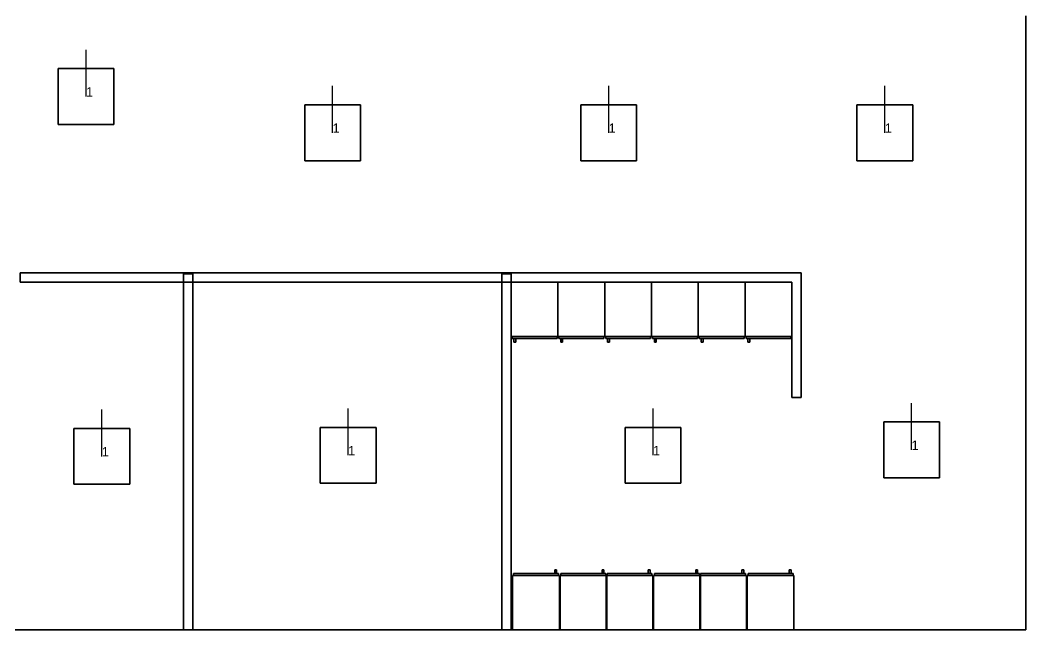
# Model space of a CAD drawing. Extents: x 0 to 48.3, y 0 to 23.7.
# Drawn here: x 24.05 to 34.8, y 0 to 6.51 of the extents above; entities that cross this region are included whole.
import ezdxf

# ---------------------------------------------------------------- set-up
doc = ezdxf.new("R2010")
doc.units = 0
doc.header["$MEASUREMENT"] = 0
for name, color, linetype in [('DLXFURN', 5, 'Continuous'), ('DLXLUM', 7, 'Continuous'), ('DLXLUMEX', 7, 'Continuous'), ('DLXSCENE', 7, 'Continuous')]:
    doc.layers.add(name, color=color, linetype=linetype)

# ---------------------------------------------------------------- blocks, each defined once
blk = doc.blocks.new('*U212')
at = {"color": 1}
blk.add_line((0, 0), (0, 0.5), dxfattribs=at)
for p, q in [((0.298, 0.298), (-0.298, 0.298)), ((-0.298, 0.298), (-0.298, -0.298)), ((-0.298, 0.298), (-0.298, -0.298)), ((-0.298, -0.298), (-0.298, 0.298)), ((-0.298, 0.298), (-0.298, 0.298)), ((0.298, 0.298), (-0.298, 0.298)), ((-0.298, 0.298), (-0.298, 0.298)), ((-0.298, 0.298), (0.298, 0.298)), ((-0.298, -0.298), (-0.298, 0.298)), ((-0.298, 0.298), (0.298, 0.298)), ((0.298, -0.298), (0.298, 0.298)), ((0.298, 0.298), (0.298, 0.298)), ((0.298, -0.298), (0.298, 0.298)), ((0.298, 0.298), (0.298, 0.298)), ((0.298, 0.298), (0.298, -0.298)), ((0.298, 0.298), (0.298, -0.298)), ((-0.298, -0.298), (0.298, -0.298)), ((-0.298, -0.298), (0.298, -0.298)), ((0.298, -0.298), (-0.298, -0.298)), ((-0.298, -0.298), (-0.298, -0.298)), ((-0.298, -0.298), (-0.298, -0.298)), ((0.298, -0.298), (-0.298, -0.298)), ((0.298, -0.298), (0.298, -0.298)), ((0.298, -0.298), (0.298, -0.298))]:
    blk.add_line(p, q)
at = {"layer": 'DLXLUMEX', "color": 7}
blk.add_text('1', height=0.1, dxfattribs=at).set_placement((0, 0))
blk = doc.blocks.new('*U213')
at = {"color": 1}
blk.add_line((0, 0), (0, 0.5), dxfattribs=at)
for p, q in [((0.298, 0.298), (-0.298, 0.298)), ((-0.298, 0.298), (-0.298, -0.298)), ((-0.298, 0.298), (-0.298, -0.298)), ((-0.298, -0.298), (-0.298, 0.298)), ((-0.298, 0.298), (-0.298, 0.298)), ((0.298, 0.298), (-0.298, 0.298)), ((-0.298, 0.298), (-0.298, 0.298)), ((-0.298, 0.298), (0.298, 0.298)), ((-0.298, -0.298), (-0.298, 0.298)), ((-0.298, 0.298), (0.298, 0.298)), ((0.298, -0.298), (0.298, 0.298)), ((0.298, 0.298), (0.298, 0.298)), ((0.298, -0.298), (0.298, 0.298)), ((0.298, 0.298), (0.298, 0.298)), ((0.298, 0.298), (0.298, -0.298)), ((0.298, 0.298), (0.298, -0.298)), ((-0.298, -0.298), (0.298, -0.298)), ((-0.298, -0.298), (0.298, -0.298)), ((0.298, -0.298), (-0.298, -0.298)), ((-0.298, -0.298), (-0.298, -0.298)), ((-0.298, -0.298), (-0.298, -0.298)), ((0.298, -0.298), (-0.298, -0.298)), ((0.298, -0.298), (0.298, -0.298)), ((0.298, -0.298), (0.298, -0.298))]:
    blk.add_line(p, q)
at = {"layer": 'DLXLUMEX', "color": 7}
blk.add_text('1', height=0.1, dxfattribs=at).set_placement((0, 0))
blk = doc.blocks.new('*U214')
at = {"color": 1}
blk.add_line((0, 0), (0, 0.5), dxfattribs=at)
for p, q in [((0.298, 0.298), (-0.298, 0.298)), ((-0.298, 0.298), (-0.298, -0.298)), ((-0.298, -0.298), (-0.298, 0.298)), ((-0.298, 0.298), (-0.298, 0.298)), ((-0.298, 0.298), (-0.298, -0.298)), ((0.298, 0.298), (-0.298, 0.298)), ((-0.298, 0.298), (-0.298, 0.298)), ((-0.298, 0.298), (0.298, 0.298)), ((-0.298, -0.298), (-0.298, 0.298)), ((-0.298, 0.298), (0.298, 0.298)), ((0.298, -0.298), (0.298, 0.298)), ((0.298, 0.298), (0.298, 0.298)), ((0.298, -0.298), (0.298, 0.298)), ((0.298, 0.298), (0.298, 0.298)), ((0.298, 0.298), (0.298, -0.298)), ((0.298, 0.298), (0.298, -0.298)), ((-0.298, -0.298), (0.298, -0.298)), ((-0.298, -0.298), (0.298, -0.298)), ((0.298, -0.298), (-0.298, -0.298)), ((-0.298, -0.298), (-0.298, -0.298)), ((-0.298, -0.298), (-0.298, -0.298)), ((0.298, -0.298), (-0.298, -0.298)), ((0.298, -0.298), (0.298, -0.298)), ((0.298, -0.298), (0.298, -0.298))]:
    blk.add_line(p, q)
at = {"layer": 'DLXLUMEX', "color": 7}
blk.add_text('1', height=0.1, dxfattribs=at).set_placement((0, 0))
blk = doc.blocks.new('*U57')
at = {"color": 1}
blk.add_line((0, 0), (0, 0.5), dxfattribs=at)
for p, q in [((0.298, 0.298), (-0.298, 0.298)), ((-0.298, 0.298), (-0.298, -0.298)), ((-0.298, 0.298), (-0.298, -0.298)), ((-0.298, -0.298), (-0.298, 0.298)), ((-0.298, 0.298), (-0.298, 0.298)), ((0.298, 0.298), (-0.298, 0.298)), ((-0.298, 0.298), (-0.298, 0.298)), ((-0.298, 0.298), (0.298, 0.298)), ((-0.298, -0.298), (-0.298, 0.298)), ((-0.298, 0.298), (0.298, 0.298)), ((0.298, -0.298), (0.298, 0.298)), ((0.298, 0.298), (0.298, 0.298)), ((0.298, -0.298), (0.298, 0.298)), ((0.298, 0.298), (0.298, 0.298)), ((0.298, 0.298), (0.298, -0.298)), ((0.298, 0.298), (0.298, -0.298)), ((-0.298, -0.298), (0.298, -0.298)), ((-0.298, -0.298), (0.298, -0.298)), ((0.298, -0.298), (-0.298, -0.298)), ((-0.298, -0.298), (-0.298, -0.298)), ((-0.298, -0.298), (-0.298, -0.298)), ((0.298, -0.298), (-0.298, -0.298)), ((0.298, -0.298), (0.298, -0.298)), ((0.298, -0.298), (0.298, -0.298))]:
    blk.add_line(p, q)
at = {"layer": 'DLXLUMEX', "color": 7}
blk.add_text('1', height=0.1, dxfattribs=at).set_placement((0, 0))
blk = doc.blocks.new('*U65')
at = {"color": 1}
blk.add_line((0, 0), (0, 0.5), dxfattribs=at)
for p, q in [((0.298, 0.298), (-0.298, 0.298)), ((-0.298, 0.298), (-0.298, -0.298)), ((-0.298, 0.298), (-0.298, -0.298)), ((-0.298, -0.298), (-0.298, 0.298)), ((-0.298, 0.298), (-0.298, 0.298)), ((0.298, 0.298), (-0.298, 0.298)), ((-0.298, 0.298), (-0.298, 0.298)), ((-0.298, 0.298), (0.298, 0.298)), ((-0.298, -0.298), (-0.298, 0.298)), ((-0.298, 0.298), (0.298, 0.298)), ((0.298, -0.298), (0.298, 0.298)), ((0.298, 0.298), (0.298, 0.298)), ((0.298, -0.298), (0.298, 0.298)), ((0.298, 0.298), (0.298, 0.298)), ((0.298, 0.298), (0.298, -0.298)), ((0.298, 0.298), (0.298, -0.298)), ((-0.298, -0.298), (0.298, -0.298)), ((-0.298, -0.298), (0.298, -0.298)), ((0.298, -0.298), (-0.298, -0.298)), ((-0.298, -0.298), (-0.298, -0.298)), ((-0.298, -0.298), (-0.298, -0.298)), ((0.298, -0.298), (-0.298, -0.298)), ((0.298, -0.298), (0.298, -0.298)), ((0.298, -0.298), (0.298, -0.298))]:
    blk.add_line(p, q)
at = {"layer": 'DLXLUMEX', "color": 7}
blk.add_text('1', height=0.1, dxfattribs=at).set_placement((0, 0))
blk = doc.blocks.new('*U66')
at = {"color": 1}
blk.add_line((0, 0), (0, 0.5), dxfattribs=at)
for p, q in [((0.298, 0.298), (-0.298, 0.298)), ((-0.298, 0.298), (-0.298, -0.298)), ((-0.298, 0.298), (-0.298, -0.298)), ((-0.298, -0.298), (-0.298, 0.298)), ((-0.298, 0.298), (-0.298, 0.298)), ((0.298, 0.298), (-0.298, 0.298)), ((-0.298, 0.298), (-0.298, 0.298)), ((-0.298, 0.298), (0.298, 0.298)), ((-0.298, -0.298), (-0.298, 0.298)), ((-0.298, 0.298), (0.298, 0.298)), ((0.298, -0.298), (0.298, 0.298)), ((0.298, 0.298), (0.298, 0.298)), ((0.298, -0.298), (0.298, 0.298)), ((0.298, 0.298), (0.298, 0.298)), ((0.298, 0.298), (0.298, -0.298)), ((0.298, 0.298), (0.298, -0.298)), ((-0.298, -0.298), (0.298, -0.298)), ((-0.298, -0.298), (0.298, -0.298)), ((0.298, -0.298), (-0.298, -0.298)), ((-0.298, -0.298), (-0.298, -0.298)), ((-0.298, -0.298), (-0.298, -0.298)), ((0.298, -0.298), (-0.298, -0.298)), ((0.298, -0.298), (0.298, -0.298)), ((0.298, -0.298), (0.298, -0.298))]:
    blk.add_line(p, q)
at = {"layer": 'DLXLUMEX', "color": 7}
blk.add_text('1', height=0.1, dxfattribs=at).set_placement((0, 0))
blk = doc.blocks.new('*U68')
at = {"color": 1}
blk.add_line((0, 0), (0, 0.5), dxfattribs=at)
for p, q in [((0.298, 0.298), (-0.298, 0.298)), ((-0.298, 0.298), (-0.298, -0.298)), ((-0.298, 0.298), (-0.298, -0.298)), ((-0.298, -0.298), (-0.298, 0.298)), ((-0.298, 0.298), (-0.298, 0.298)), ((0.298, 0.298), (-0.298, 0.298)), ((-0.298, 0.298), (-0.298, 0.298)), ((-0.298, 0.298), (0.298, 0.298)), ((-0.298, -0.298), (-0.298, 0.298)), ((-0.298, 0.298), (0.298, 0.298)), ((0.298, -0.298), (0.298, 0.298)), ((0.298, 0.298), (0.298, 0.298)), ((0.298, -0.298), (0.298, 0.298)), ((0.298, 0.298), (0.298, 0.298)), ((0.298, 0.298), (0.298, -0.298)), ((0.298, 0.298), (0.298, -0.298)), ((-0.298, -0.298), (0.298, -0.298)), ((-0.298, -0.298), (0.298, -0.298)), ((0.298, -0.298), (-0.298, -0.298)), ((-0.298, -0.298), (-0.298, -0.298)), ((-0.298, -0.298), (-0.298, -0.298)), ((0.298, -0.298), (-0.298, -0.298)), ((0.298, -0.298), (0.298, -0.298)), ((0.298, -0.298), (0.298, -0.298))]:
    blk.add_line(p, q)
at = {"layer": 'DLXLUMEX', "color": 7}
blk.add_text('1', height=0.1, dxfattribs=at).set_placement((0, 0))
blk = doc.blocks.new('*U69')
at = {"color": 1}
blk.add_line((0, 0), (0, 0.5), dxfattribs=at)
for p, q in [((0.298, 0.298), (-0.298, 0.298)), ((-0.298, 0.298), (-0.298, -0.298)), ((-0.298, 0.298), (-0.298, -0.298)), ((-0.298, -0.298), (-0.298, 0.298)), ((-0.298, 0.298), (-0.298, 0.298)), ((0.298, 0.298), (-0.298, 0.298)), ((-0.298, 0.298), (-0.298, 0.298)), ((-0.298, 0.298), (0.298, 0.298)), ((-0.298, -0.298), (-0.298, 0.298)), ((-0.298, 0.298), (0.298, 0.298)), ((0.298, -0.298), (0.298, 0.298)), ((0.298, 0.298), (0.298, 0.298)), ((0.298, -0.298), (0.298, 0.298)), ((0.298, 0.298), (0.298, 0.298)), ((0.298, 0.298), (0.298, -0.298)), ((0.298, 0.298), (0.298, -0.298)), ((-0.298, -0.298), (0.298, -0.298)), ((-0.298, -0.298), (0.298, -0.298)), ((0.298, -0.298), (-0.298, -0.298)), ((-0.298, -0.298), (-0.298, -0.298)), ((-0.298, -0.298), (-0.298, -0.298)), ((0.298, -0.298), (-0.298, -0.298)), ((0.298, -0.298), (0.298, -0.298)), ((0.298, -0.298), (0.298, -0.298))]:
    blk.add_line(p, q)
at = {"layer": 'DLXLUMEX', "color": 7}
blk.add_text('1', height=0.1, dxfattribs=at).set_placement((0, 0))
blk = doc.blocks.new('*U110')
for p, q in [((-6.208, -0.1), (-6.208, -0.2)), ((-6.208, -0.2), (-6.208, -0.1)), ((-6.208, -0.1), (-6.208, -0.1)), ((2.139, -0.1), (-6.208, -0.1)), ((-6.208, -0.1), (-6.208, -0.1)), ((-6.208, -0.1), (2.139, -0.1)), ((2.139, -1.428), (2.139, -0.1)), ((2.139, -0.1), (2.139, -0.1)), ((2.139, -0.1), (2.139, -1.428)), ((2.139, -0.1), (2.139, -0.1)), ((-6.208, -0.2), (-6.208, -0.2)), ((-6.208, -0.2), (2.039, -0.2)), ((2.039, -0.2), (-6.208, -0.2)), ((-6.208, -0.2), (-6.208, -0.2)), ((2.039, -0.2), (2.039, -0.2)), ((2.039, -1.428), (2.039, -0.2)), ((2.039, -0.2), (2.039, -0.2)), ((2.039, -0.2), (2.039, -1.428)), ((2.039, -1.428), (2.039, -1.428)), ((2.039, -1.428), (2.139, -1.428)), ((2.139, -1.428), (2.039, -1.428)), ((2.039, -1.428), (2.039, -1.428)), ((2.139, -1.428), (2.139, -1.428)), ((2.139, -1.428), (2.139, -1.428))]:
    blk.add_line(p, q)
blk = doc.blocks.new('*U119')
for p, q in [((-0.1, -1.6), (-0.2, -1.6)), ((-0.2, -1.6), (-0.2, -1.6)), ((-0.2, -1.6), (-0.1, -1.6)), ((-0.2, -1.6), (-0.2, -5.4)), ((-0.2, -5.4), (-0.2, -1.6)), ((-0.2, -1.6), (-0.2, -1.6)), ((-0.1, -1.6), (-0.1, -1.6)), ((-0.1, -5.4), (-0.1, -1.6)), ((-0.1, -1.6), (-0.1, -1.6)), ((-0.1, -1.6), (-0.1, -5.4)), ((-0.2, -5.4), (-0.2, -5.4)), ((-0.1, -5.4), (-0.1, -5.4))]:
    blk.add_line(p, q)
blk = doc.blocks.new('*U120')
for p, q in [((-0.1, -1.6), (-0.2, -1.6)), ((-0.2, -1.6), (-0.2, -1.6)), ((-0.2, -1.6), (-0.1, -1.6)), ((-0.2, -1.6), (-0.2, -5.4)), ((-0.2, -5.4), (-0.2, -1.6)), ((-0.2, -1.6), (-0.2, -1.6)), ((-0.1, -1.6), (-0.1, -1.6)), ((-0.1, -5.4), (-0.1, -1.6)), ((-0.1, -1.6), (-0.1, -1.6)), ((-0.1, -1.6), (-0.1, -5.4)), ((-0.2, -5.4), (-0.2, -5.4)), ((-0.1, -5.4), (-0.1, -5.4))]:
    blk.add_line(p, q)
blk = doc.blocks.new('*U121')
for p, q in [((0, -0.58), (0, 0)), ((0, 0), (0, 0)), ((0, 0), (0, -0.58)), ((0, 0), (0.5, 0)), ((0.5, 0), (0, 0)), ((0, 0), (0, 0)), ((0, 0), (0, -0.58)), ((0.5, 0), (0, 0)), ((0.5, 0), (0.5, -0.58)), ((0.5, -0.58), (0.5, 0)), ((0.5, 0), (0.5, 0)), ((0.5, 0), (0.5, 0)), ((0.5, -0.58), (0.5, 0)), ((0, -0.58), (0.5, -0.58)), ((0.5, -0.58), (0, -0.58)), ((0, -0.58), (0, -0.58)), ((0, -0.58), (0, -0.58)), ((0, -0.58), (0.5, -0.58)), ((0.49, -0.58), (0.01, -0.58)), ((0.01, -0.58), (0.01, -0.58)), ((0.01, -0.58), (0.49, -0.58)), ((0.49, -0.58), (0.01, -0.58)), ((0.01, -0.58), (0.01, -0.6)), ((0.01, -0.6), (0.01, -0.58)), ((0.01, -0.58), (0.49, -0.58)), ((0.01, -0.6), (0.01, -0.58)), ((0.01, -0.58), (0.01, -0.58)), ((0.01, -0.58), (0.01, -0.6)), ((0.49, -0.6), (0.01, -0.6)), ((0.01, -0.6), (0.01, -0.6)), ((0.01, -0.6), (0.49, -0.6)), ((0.01, -0.6), (0.49, -0.6)), ((0.49, -0.6), (0.01, -0.6)), ((0.01, -0.6), (0.01, -0.6)), ((0.03, -0.6), (0.05, -0.6)), ((0.05, -0.6), (0.03, -0.6)), ((0.03, -0.6), (0.03, -0.6)), ((0.05, -0.6), (0.03, -0.6)), ((0.03, -0.6), (0.03, -0.64)), ((0.03, -0.64), (0.03, -0.6)), ((0.03, -0.6), (0.05, -0.6)), ((0.03, -0.64), (0.03, -0.6)), ((0.03, -0.6), (0.03, -0.6)), ((0.03, -0.6), (0.03, -0.64)), ((0.03, -0.64), (0.05, -0.64)), ((0.05, -0.64), (0.03, -0.64)), ((0.05, -0.64), (0.03, -0.64)), ((0.03, -0.64), (0.03, -0.64)), ((0.03, -0.64), (0.05, -0.64)), ((0.03, -0.64), (0.03, -0.64)), ((0.05, -0.6), (0.05, -0.6)), ((0.05, -0.64), (0.05, -0.6)), ((0.05, -0.6), (0.05, -0.64)), ((0.05, -0.64), (0.05, -0.6)), ((0.05, -0.6), (0.05, -0.6)), ((0.05, -0.6), (0.05, -0.64)), ((0.05, -0.64), (0.05, -0.64)), ((0.05, -0.64), (0.05, -0.64)), ((0.49, -0.58), (0.49, -0.58)), ((0.49, -0.6), (0.49, -0.58)), ((0.49, -0.58), (0.49, -0.6)), ((0.49, -0.6), (0.49, -0.58)), ((0.49, -0.58), (0.49, -0.58)), ((0.49, -0.58), (0.49, -0.6)), ((0.49, -0.6), (0.49, -0.6)), ((0.49, -0.6), (0.49, -0.6)), ((0.5, -0.58), (0.5, -0.58)), ((0.5, -0.58), (0.5, -0.58))]:
    blk.add_line(p, q)
blk = doc.blocks.new('*U122')
for p, q in [((0, -0.58), (0, 0)), ((0, 0), (0, 0)), ((0, 0), (0, -0.58)), ((0, 0), (0.5, 0)), ((0.5, 0), (0, 0)), ((0, 0), (0, 0)), ((0, 0), (0, -0.58)), ((0.5, 0), (0, 0)), ((0.5, 0), (0.5, -0.58)), ((0.5, -0.58), (0.5, 0)), ((0.5, 0), (0.5, 0)), ((0.5, 0), (0.5, 0)), ((0.5, -0.58), (0.5, 0)), ((0, -0.58), (0.5, -0.58)), ((0.5, -0.58), (0, -0.58)), ((0, -0.58), (0, -0.58)), ((0, -0.58), (0, -0.58)), ((0, -0.58), (0.5, -0.58)), ((0.49, -0.58), (0.01, -0.58)), ((0.01, -0.58), (0.01, -0.58)), ((0.01, -0.58), (0.49, -0.58)), ((0.49, -0.58), (0.01, -0.58)), ((0.01, -0.58), (0.01, -0.6)), ((0.01, -0.6), (0.01, -0.58)), ((0.01, -0.58), (0.49, -0.58)), ((0.01, -0.6), (0.01, -0.58)), ((0.01, -0.58), (0.01, -0.58)), ((0.01, -0.58), (0.01, -0.6)), ((0.49, -0.6), (0.01, -0.6)), ((0.01, -0.6), (0.01, -0.6)), ((0.01, -0.6), (0.49, -0.6)), ((0.01, -0.6), (0.49, -0.6)), ((0.49, -0.6), (0.01, -0.6)), ((0.01, -0.6), (0.01, -0.6)), ((0.03, -0.6), (0.05, -0.6)), ((0.05, -0.6), (0.03, -0.6)), ((0.03, -0.6), (0.03, -0.6)), ((0.05, -0.6), (0.03, -0.6)), ((0.03, -0.6), (0.03, -0.64)), ((0.03, -0.64), (0.03, -0.6)), ((0.03, -0.6), (0.05, -0.6)), ((0.03, -0.64), (0.03, -0.6)), ((0.03, -0.6), (0.03, -0.6)), ((0.03, -0.6), (0.03, -0.64)), ((0.03, -0.64), (0.05, -0.64)), ((0.05, -0.64), (0.03, -0.64)), ((0.05, -0.64), (0.03, -0.64)), ((0.03, -0.64), (0.03, -0.64)), ((0.03, -0.64), (0.05, -0.64)), ((0.03, -0.64), (0.03, -0.64)), ((0.05, -0.6), (0.05, -0.6)), ((0.05, -0.64), (0.05, -0.6)), ((0.05, -0.6), (0.05, -0.64)), ((0.05, -0.64), (0.05, -0.6)), ((0.05, -0.6), (0.05, -0.6)), ((0.05, -0.6), (0.05, -0.64)), ((0.05, -0.64), (0.05, -0.64)), ((0.05, -0.64), (0.05, -0.64)), ((0.49, -0.58), (0.49, -0.58)), ((0.49, -0.6), (0.49, -0.58)), ((0.49, -0.58), (0.49, -0.6)), ((0.49, -0.6), (0.49, -0.58)), ((0.49, -0.58), (0.49, -0.58)), ((0.49, -0.58), (0.49, -0.6)), ((0.49, -0.6), (0.49, -0.6)), ((0.49, -0.6), (0.49, -0.6)), ((0.5, -0.58), (0.5, -0.58)), ((0.5, -0.58), (0.5, -0.58))]:
    blk.add_line(p, q)
blk = doc.blocks.new('*U124')
for p, q in [((0, -0.58), (0, 0)), ((0, 0), (0, 0)), ((0, 0), (0, -0.58)), ((0, 0), (0.5, 0)), ((0.5, 0), (0, 0)), ((0, 0), (0, 0)), ((0, 0), (0, -0.58)), ((0.5, 0), (0, 0)), ((0.5, 0), (0.5, -0.58)), ((0.5, -0.58), (0.5, 0)), ((0.5, 0), (0.5, 0)), ((0.5, 0), (0.5, 0)), ((0.5, -0.58), (0.5, 0)), ((0, -0.58), (0.5, -0.58)), ((0.5, -0.58), (0, -0.58)), ((0, -0.58), (0, -0.58)), ((0, -0.58), (0, -0.58)), ((0, -0.58), (0.5, -0.58)), ((0.49, -0.58), (0.01, -0.58)), ((0.01, -0.58), (0.01, -0.58)), ((0.01, -0.58), (0.49, -0.58)), ((0.49, -0.58), (0.01, -0.58)), ((0.01, -0.58), (0.01, -0.6)), ((0.01, -0.6), (0.01, -0.58)), ((0.01, -0.58), (0.49, -0.58)), ((0.01, -0.6), (0.01, -0.58)), ((0.01, -0.58), (0.01, -0.58)), ((0.01, -0.58), (0.01, -0.6)), ((0.49, -0.6), (0.01, -0.6)), ((0.01, -0.6), (0.01, -0.6)), ((0.01, -0.6), (0.49, -0.6)), ((0.01, -0.6), (0.49, -0.6)), ((0.49, -0.6), (0.01, -0.6)), ((0.01, -0.6), (0.01, -0.6)), ((0.03, -0.6), (0.05, -0.6)), ((0.05, -0.6), (0.03, -0.6)), ((0.03, -0.6), (0.03, -0.6)), ((0.05, -0.6), (0.03, -0.6)), ((0.03, -0.6), (0.03, -0.64)), ((0.03, -0.64), (0.03, -0.6)), ((0.03, -0.6), (0.05, -0.6)), ((0.03, -0.64), (0.03, -0.6)), ((0.03, -0.6), (0.03, -0.6)), ((0.03, -0.6), (0.03, -0.64)), ((0.03, -0.64), (0.05, -0.64)), ((0.05, -0.64), (0.03, -0.64)), ((0.05, -0.64), (0.03, -0.64)), ((0.03, -0.64), (0.03, -0.64)), ((0.03, -0.64), (0.05, -0.64)), ((0.03, -0.64), (0.03, -0.64)), ((0.05, -0.6), (0.05, -0.6)), ((0.05, -0.64), (0.05, -0.6)), ((0.05, -0.6), (0.05, -0.64)), ((0.05, -0.64), (0.05, -0.6)), ((0.05, -0.6), (0.05, -0.6)), ((0.05, -0.6), (0.05, -0.64)), ((0.05, -0.64), (0.05, -0.64)), ((0.05, -0.64), (0.05, -0.64)), ((0.49, -0.58), (0.49, -0.58)), ((0.49, -0.6), (0.49, -0.58)), ((0.49, -0.58), (0.49, -0.6)), ((0.49, -0.6), (0.49, -0.58)), ((0.49, -0.58), (0.49, -0.58)), ((0.49, -0.58), (0.49, -0.6)), ((0.49, -0.6), (0.49, -0.6)), ((0.49, -0.6), (0.49, -0.6)), ((0.5, -0.58), (0.5, -0.58)), ((0.5, -0.58), (0.5, -0.58))]:
    blk.add_line(p, q)
blk = doc.blocks.new('*U125')
for p, q in [((0, -0.58), (0, 0)), ((0, 0), (0, 0)), ((0, 0), (0, -0.58)), ((0, 0), (0.5, 0)), ((0.5, 0), (0, 0)), ((0, 0), (0, 0)), ((0, 0), (0, -0.58)), ((0.5, 0), (0, 0)), ((0.5, 0), (0.5, -0.58)), ((0.5, -0.58), (0.5, 0)), ((0.5, 0), (0.5, 0)), ((0.5, 0), (0.5, 0)), ((0.5, -0.58), (0.5, 0)), ((0, -0.58), (0.5, -0.58)), ((0.5, -0.58), (0, -0.58)), ((0, -0.58), (0, -0.58)), ((0, -0.58), (0, -0.58)), ((0, -0.58), (0.5, -0.58)), ((0.49, -0.58), (0.01, -0.58)), ((0.01, -0.58), (0.01, -0.58)), ((0.01, -0.58), (0.49, -0.58)), ((0.49, -0.58), (0.01, -0.58)), ((0.01, -0.58), (0.01, -0.6)), ((0.01, -0.6), (0.01, -0.58)), ((0.01, -0.58), (0.49, -0.58)), ((0.01, -0.6), (0.01, -0.58)), ((0.01, -0.58), (0.01, -0.58)), ((0.01, -0.58), (0.01, -0.6)), ((0.49, -0.6), (0.01, -0.6)), ((0.01, -0.6), (0.01, -0.6)), ((0.01, -0.6), (0.49, -0.6)), ((0.01, -0.6), (0.49, -0.6)), ((0.49, -0.6), (0.01, -0.6)), ((0.01, -0.6), (0.01, -0.6)), ((0.03, -0.6), (0.05, -0.6)), ((0.05, -0.6), (0.03, -0.6)), ((0.03, -0.6), (0.03, -0.6)), ((0.05, -0.6), (0.03, -0.6)), ((0.03, -0.6), (0.03, -0.64)), ((0.03, -0.64), (0.03, -0.6)), ((0.03, -0.6), (0.05, -0.6)), ((0.03, -0.64), (0.03, -0.6)), ((0.03, -0.6), (0.03, -0.6)), ((0.03, -0.6), (0.03, -0.64)), ((0.03, -0.64), (0.05, -0.64)), ((0.05, -0.64), (0.03, -0.64)), ((0.05, -0.64), (0.03, -0.64)), ((0.03, -0.64), (0.03, -0.64)), ((0.03, -0.64), (0.05, -0.64)), ((0.03, -0.64), (0.03, -0.64)), ((0.05, -0.6), (0.05, -0.6)), ((0.05, -0.64), (0.05, -0.6)), ((0.05, -0.6), (0.05, -0.64)), ((0.05, -0.64), (0.05, -0.6)), ((0.05, -0.6), (0.05, -0.6)), ((0.05, -0.6), (0.05, -0.64)), ((0.05, -0.64), (0.05, -0.64)), ((0.05, -0.64), (0.05, -0.64)), ((0.49, -0.58), (0.49, -0.58)), ((0.49, -0.6), (0.49, -0.58)), ((0.49, -0.58), (0.49, -0.6)), ((0.49, -0.6), (0.49, -0.58)), ((0.49, -0.58), (0.49, -0.58)), ((0.49, -0.58), (0.49, -0.6)), ((0.49, -0.6), (0.49, -0.6)), ((0.49, -0.6), (0.49, -0.6)), ((0.5, -0.58), (0.5, -0.58)), ((0.5, -0.58), (0.5, -0.58))]:
    blk.add_line(p, q)
blk = doc.blocks.new('*U126')
for p, q in [((0, -0.58), (0, 0)), ((0, 0), (0, 0)), ((0, 0), (0, -0.58)), ((0, 0), (0.5, 0)), ((0.5, 0), (0, 0)), ((0, 0), (0, 0)), ((0, 0), (0, -0.58)), ((0.5, 0), (0, 0)), ((0.5, 0), (0.5, -0.58)), ((0.5, -0.58), (0.5, 0)), ((0.5, 0), (0.5, 0)), ((0.5, 0), (0.5, 0)), ((0.5, -0.58), (0.5, 0)), ((0, -0.58), (0.5, -0.58)), ((0.5, -0.58), (0, -0.58)), ((0, -0.58), (0, -0.58)), ((0, -0.58), (0, -0.58)), ((0, -0.58), (0.5, -0.58)), ((0.49, -0.58), (0.01, -0.58)), ((0.01, -0.58), (0.01, -0.58)), ((0.01, -0.58), (0.49, -0.58)), ((0.49, -0.58), (0.01, -0.58)), ((0.01, -0.58), (0.01, -0.6)), ((0.01, -0.6), (0.01, -0.58)), ((0.01, -0.58), (0.49, -0.58)), ((0.01, -0.6), (0.01, -0.58)), ((0.01, -0.58), (0.01, -0.58)), ((0.01, -0.58), (0.01, -0.6)), ((0.49, -0.6), (0.01, -0.6)), ((0.01, -0.6), (0.01, -0.6)), ((0.01, -0.6), (0.49, -0.6)), ((0.01, -0.6), (0.49, -0.6)), ((0.49, -0.6), (0.01, -0.6)), ((0.01, -0.6), (0.01, -0.6)), ((0.03, -0.6), (0.05, -0.6)), ((0.05, -0.6), (0.03, -0.6)), ((0.03, -0.6), (0.03, -0.6)), ((0.05, -0.6), (0.03, -0.6)), ((0.03, -0.6), (0.03, -0.64)), ((0.03, -0.64), (0.03, -0.6)), ((0.03, -0.6), (0.05, -0.6)), ((0.03, -0.64), (0.03, -0.6)), ((0.03, -0.6), (0.03, -0.6)), ((0.03, -0.6), (0.03, -0.64)), ((0.03, -0.64), (0.05, -0.64)), ((0.05, -0.64), (0.03, -0.64)), ((0.05, -0.64), (0.03, -0.64)), ((0.03, -0.64), (0.03, -0.64)), ((0.03, -0.64), (0.05, -0.64)), ((0.03, -0.64), (0.03, -0.64)), ((0.05, -0.6), (0.05, -0.6)), ((0.05, -0.64), (0.05, -0.6)), ((0.05, -0.6), (0.05, -0.64)), ((0.05, -0.64), (0.05, -0.6)), ((0.05, -0.6), (0.05, -0.6)), ((0.05, -0.6), (0.05, -0.64)), ((0.05, -0.64), (0.05, -0.64)), ((0.05, -0.64), (0.05, -0.64)), ((0.49, -0.58), (0.49, -0.58)), ((0.49, -0.6), (0.49, -0.58)), ((0.49, -0.58), (0.49, -0.6)), ((0.49, -0.6), (0.49, -0.58)), ((0.49, -0.58), (0.49, -0.58)), ((0.49, -0.58), (0.49, -0.6)), ((0.49, -0.6), (0.49, -0.6)), ((0.49, -0.6), (0.49, -0.6)), ((0.5, -0.58), (0.5, -0.58)), ((0.5, -0.58), (0.5, -0.58))]:
    blk.add_line(p, q)
blk = doc.blocks.new('*U127')
for p, q in [((0, -0.58), (0, 0)), ((0, 0), (0, 0)), ((0, 0), (0, -0.58)), ((0.5, 0), (0, 0)), ((0, 0), (0, 0)), ((0, 0), (0.5, 0)), ((0, 0), (0, -0.58)), ((0.5, 0), (0, 0)), ((0.5, 0), (0.5, -0.58)), ((0.5, -0.58), (0.5, 0)), ((0.5, 0), (0.5, 0)), ((0.5, 0), (0.5, 0)), ((0.5, -0.58), (0.5, 0)), ((0, -0.58), (0.5, -0.58)), ((0.5, -0.58), (0, -0.58)), ((0, -0.58), (0, -0.58)), ((0, -0.58), (0, -0.58)), ((0, -0.58), (0.5, -0.58)), ((0.49, -0.58), (0.01, -0.58)), ((0.01, -0.58), (0.01, -0.58)), ((0.01, -0.58), (0.49, -0.58)), ((0.49, -0.58), (0.01, -0.58)), ((0.01, -0.58), (0.01, -0.6)), ((0.01, -0.6), (0.01, -0.58)), ((0.01, -0.58), (0.49, -0.58)), ((0.01, -0.6), (0.01, -0.58)), ((0.01, -0.58), (0.01, -0.58)), ((0.01, -0.58), (0.01, -0.6)), ((0.49, -0.6), (0.01, -0.6)), ((0.01, -0.6), (0.01, -0.6)), ((0.01, -0.6), (0.49, -0.6)), ((0.01, -0.6), (0.49, -0.6)), ((0.49, -0.6), (0.01, -0.6)), ((0.01, -0.6), (0.01, -0.6)), ((0.03, -0.6), (0.05, -0.6)), ((0.05, -0.6), (0.03, -0.6)), ((0.03, -0.6), (0.03, -0.6)), ((0.05, -0.6), (0.03, -0.6)), ((0.03, -0.6), (0.03, -0.64)), ((0.03, -0.64), (0.03, -0.6)), ((0.03, -0.6), (0.05, -0.6)), ((0.03, -0.64), (0.03, -0.6)), ((0.03, -0.6), (0.03, -0.6)), ((0.03, -0.6), (0.03, -0.64)), ((0.03, -0.64), (0.05, -0.64)), ((0.05, -0.64), (0.03, -0.64)), ((0.05, -0.64), (0.03, -0.64)), ((0.03, -0.64), (0.03, -0.64)), ((0.03, -0.64), (0.05, -0.64)), ((0.03, -0.64), (0.03, -0.64)), ((0.05, -0.6), (0.05, -0.6)), ((0.05, -0.64), (0.05, -0.6)), ((0.05, -0.6), (0.05, -0.64)), ((0.05, -0.64), (0.05, -0.6)), ((0.05, -0.6), (0.05, -0.6)), ((0.05, -0.6), (0.05, -0.64)), ((0.05, -0.64), (0.05, -0.64)), ((0.05, -0.64), (0.05, -0.64)), ((0.49, -0.58), (0.49, -0.58)), ((0.49, -0.6), (0.49, -0.58)), ((0.49, -0.58), (0.49, -0.6)), ((0.49, -0.6), (0.49, -0.58)), ((0.49, -0.58), (0.49, -0.58)), ((0.49, -0.58), (0.49, -0.6)), ((0.49, -0.6), (0.49, -0.6)), ((0.49, -0.6), (0.49, -0.6)), ((0.5, -0.58), (0.5, -0.58)), ((0.5, -0.58), (0.5, -0.58))]:
    blk.add_line(p, q)
blk = doc.blocks.new('*U128')
for p, q in [((0, 0.58), (-0.5, 0.58)), ((-0.5, 0.58), (-0.5, 0.58)), ((-0.5, 0.58), (0, 0.58)), ((-0.5, 0), (-0.5, 0.58)), ((-0.5, 0.58), (-0.5, 0.58)), ((-0.5, 0.58), (-0.5, 0)), ((0, 0.58), (-0.5, 0.58)), ((-0.5, 0.58), (-0.5, 0)), ((-0.49, 0.6), (-0.49, 0.6)), ((-0.49, 0.6), (-0.01, 0.6)), ((-0.01, 0.6), (-0.49, 0.6)), ((-0.01, 0.6), (-0.49, 0.6)), ((-0.49, 0.6), (-0.49, 0.58)), ((-0.49, 0.58), (-0.49, 0.6)), ((-0.49, 0.6), (-0.01, 0.6)), ((-0.49, 0.6), (-0.49, 0.6)), ((-0.49, 0.6), (-0.49, 0.58)), ((-0.49, 0.58), (-0.49, 0.6)), ((-0.49, 0.58), (-0.01, 0.58)), ((-0.49, 0.58), (-0.49, 0.58)), ((-0.01, 0.58), (-0.49, 0.58)), ((-0.49, 0.58), (-0.01, 0.58)), ((-0.01, 0.58), (-0.49, 0.58)), ((-0.49, 0.58), (-0.49, 0.58)), ((-0.03, 0.64), (-0.05, 0.64)), ((-0.05, 0.64), (-0.05, 0.6)), ((-0.05, 0.6), (-0.05, 0.64)), ((-0.05, 0.64), (-0.03, 0.64)), ((-0.05, 0.64), (-0.05, 0.64)), ((-0.05, 0.64), (-0.05, 0.6)), ((-0.05, 0.6), (-0.05, 0.64)), ((-0.03, 0.64), (-0.05, 0.64)), ((-0.05, 0.64), (-0.05, 0.64)), ((-0.05, 0.64), (-0.03, 0.64)), ((-0.03, 0.6), (-0.05, 0.6)), ((-0.05, 0.6), (-0.03, 0.6)), ((-0.05, 0.6), (-0.05, 0.6)), ((-0.05, 0.6), (-0.03, 0.6)), ((-0.03, 0.6), (-0.05, 0.6)), ((-0.05, 0.6), (-0.05, 0.6)), ((-0.03, 0.6), (-0.03, 0.64)), ((-0.03, 0.64), (-0.03, 0.6)), ((-0.03, 0.64), (-0.03, 0.64)), ((-0.03, 0.64), (-0.03, 0.64)), ((-0.03, 0.64), (-0.03, 0.6)), ((-0.03, 0.6), (-0.03, 0.64)), ((-0.03, 0.6), (-0.03, 0.6)), ((-0.03, 0.6), (-0.03, 0.6)), ((-0.01, 0.6), (-0.01, 0.6)), ((-0.01, 0.58), (-0.01, 0.6)), ((-0.01, 0.6), (-0.01, 0.58)), ((-0.01, 0.6), (-0.01, 0.6)), ((-0.01, 0.6), (-0.01, 0.58)), ((-0.01, 0.58), (-0.01, 0.6)), ((-0.01, 0.58), (-0.01, 0.58)), ((-0.01, 0.58), (-0.01, 0.58)), ((0, 0.58), (0, 0.58)), ((0, 0.58), (0, 0)), ((0, 0), (0, 0.58)), ((0, 0.58), (0, 0.58)), ((0, 0), (0, 0.58)), ((-0.5, 0), (-0.5, 0)), ((-0.5, 0), (0, 0)), ((0, 0), (0, 0))]:
    blk.add_line(p, q)
blk = doc.blocks.new('*U129')
for p, q in [((0, 0.58), (-0.5, 0.58)), ((-0.5, 0.58), (-0.5, 0.58)), ((-0.5, 0.58), (0, 0.58)), ((-0.5, 0), (-0.5, 0.58)), ((-0.5, 0.58), (-0.5, 0.58)), ((-0.5, 0.58), (-0.5, 0)), ((0, 0.58), (-0.5, 0.58)), ((-0.5, 0.58), (-0.5, 0)), ((-0.49, 0.6), (-0.49, 0.6)), ((-0.49, 0.6), (-0.01, 0.6)), ((-0.01, 0.6), (-0.49, 0.6)), ((-0.01, 0.6), (-0.49, 0.6)), ((-0.49, 0.6), (-0.49, 0.58)), ((-0.49, 0.58), (-0.49, 0.6)), ((-0.49, 0.6), (-0.01, 0.6)), ((-0.49, 0.6), (-0.49, 0.6)), ((-0.49, 0.6), (-0.49, 0.58)), ((-0.49, 0.58), (-0.49, 0.6)), ((-0.49, 0.58), (-0.01, 0.58)), ((-0.49, 0.58), (-0.49, 0.58)), ((-0.01, 0.58), (-0.49, 0.58)), ((-0.49, 0.58), (-0.01, 0.58)), ((-0.01, 0.58), (-0.49, 0.58)), ((-0.49, 0.58), (-0.49, 0.58)), ((-0.03, 0.64), (-0.05, 0.64)), ((-0.05, 0.64), (-0.05, 0.6)), ((-0.05, 0.6), (-0.05, 0.64)), ((-0.05, 0.64), (-0.03, 0.64)), ((-0.05, 0.64), (-0.05, 0.64)), ((-0.05, 0.64), (-0.05, 0.6)), ((-0.05, 0.6), (-0.05, 0.64)), ((-0.03, 0.64), (-0.05, 0.64)), ((-0.05, 0.64), (-0.05, 0.64)), ((-0.05, 0.64), (-0.03, 0.64)), ((-0.03, 0.6), (-0.05, 0.6)), ((-0.05, 0.6), (-0.03, 0.6)), ((-0.05, 0.6), (-0.05, 0.6)), ((-0.05, 0.6), (-0.03, 0.6)), ((-0.03, 0.6), (-0.05, 0.6)), ((-0.05, 0.6), (-0.05, 0.6)), ((-0.03, 0.6), (-0.03, 0.64)), ((-0.03, 0.64), (-0.03, 0.6)), ((-0.03, 0.64), (-0.03, 0.64)), ((-0.03, 0.64), (-0.03, 0.64)), ((-0.03, 0.64), (-0.03, 0.6)), ((-0.03, 0.6), (-0.03, 0.64)), ((-0.03, 0.6), (-0.03, 0.6)), ((-0.03, 0.6), (-0.03, 0.6)), ((-0.01, 0.6), (-0.01, 0.6)), ((-0.01, 0.58), (-0.01, 0.6)), ((-0.01, 0.6), (-0.01, 0.58)), ((-0.01, 0.6), (-0.01, 0.6)), ((-0.01, 0.6), (-0.01, 0.58)), ((-0.01, 0.58), (-0.01, 0.6)), ((-0.01, 0.58), (-0.01, 0.58)), ((-0.01, 0.58), (-0.01, 0.58)), ((0, 0.58), (0, 0.58)), ((0, 0.58), (0, 0)), ((0, 0), (0, 0.58)), ((0, 0.58), (0, 0.58)), ((0, 0), (0, 0.58)), ((-0.5, 0), (-0.5, 0)), ((-0.5, 0), (0, 0)), ((0, 0), (0, 0))]:
    blk.add_line(p, q)
blk = doc.blocks.new('*U130')
for p, q in [((0, 0.58), (-0.5, 0.58)), ((-0.5, 0.58), (-0.5, 0.58)), ((-0.5, 0.58), (0, 0.58)), ((-0.5, 0), (-0.5, 0.58)), ((-0.5, 0.58), (-0.5, 0.58)), ((-0.5, 0.58), (-0.5, 0)), ((0, 0.58), (-0.5, 0.58)), ((-0.5, 0.58), (-0.5, 0)), ((-0.49, 0.6), (-0.49, 0.6)), ((-0.49, 0.6), (-0.01, 0.6)), ((-0.01, 0.6), (-0.49, 0.6)), ((-0.01, 0.6), (-0.49, 0.6)), ((-0.49, 0.6), (-0.49, 0.58)), ((-0.49, 0.58), (-0.49, 0.6)), ((-0.49, 0.6), (-0.01, 0.6)), ((-0.49, 0.6), (-0.49, 0.6)), ((-0.49, 0.6), (-0.49, 0.58)), ((-0.49, 0.58), (-0.49, 0.6)), ((-0.49, 0.58), (-0.01, 0.58)), ((-0.49, 0.58), (-0.49, 0.58)), ((-0.01, 0.58), (-0.49, 0.58)), ((-0.49, 0.58), (-0.01, 0.58)), ((-0.01, 0.58), (-0.49, 0.58)), ((-0.49, 0.58), (-0.49, 0.58)), ((-0.03, 0.64), (-0.05, 0.64)), ((-0.05, 0.64), (-0.05, 0.6)), ((-0.05, 0.6), (-0.05, 0.64)), ((-0.05, 0.64), (-0.03, 0.64)), ((-0.05, 0.64), (-0.05, 0.64)), ((-0.05, 0.64), (-0.05, 0.6)), ((-0.05, 0.6), (-0.05, 0.64)), ((-0.03, 0.64), (-0.05, 0.64)), ((-0.05, 0.64), (-0.05, 0.64)), ((-0.05, 0.64), (-0.03, 0.64)), ((-0.03, 0.6), (-0.05, 0.6)), ((-0.05, 0.6), (-0.03, 0.6)), ((-0.05, 0.6), (-0.05, 0.6)), ((-0.05, 0.6), (-0.03, 0.6)), ((-0.03, 0.6), (-0.05, 0.6)), ((-0.05, 0.6), (-0.05, 0.6)), ((-0.03, 0.6), (-0.03, 0.64)), ((-0.03, 0.64), (-0.03, 0.6)), ((-0.03, 0.64), (-0.03, 0.64)), ((-0.03, 0.64), (-0.03, 0.64)), ((-0.03, 0.64), (-0.03, 0.6)), ((-0.03, 0.6), (-0.03, 0.64)), ((-0.03, 0.6), (-0.03, 0.6)), ((-0.03, 0.6), (-0.03, 0.6)), ((-0.01, 0.6), (-0.01, 0.6)), ((-0.01, 0.58), (-0.01, 0.6)), ((-0.01, 0.6), (-0.01, 0.58)), ((-0.01, 0.6), (-0.01, 0.6)), ((-0.01, 0.6), (-0.01, 0.58)), ((-0.01, 0.58), (-0.01, 0.6)), ((-0.01, 0.58), (-0.01, 0.58)), ((-0.01, 0.58), (-0.01, 0.58)), ((0, 0.58), (0, 0.58)), ((0, 0.58), (0, 0)), ((0, 0), (0, 0.58)), ((0, 0.58), (0, 0.58)), ((0, 0), (0, 0.58)), ((-0.5, 0), (-0.5, 0)), ((-0.5, 0), (0, 0)), ((0, 0), (0, 0))]:
    blk.add_line(p, q)
blk = doc.blocks.new('*U131')
for p, q in [((0, 0.58), (-0.5, 0.58)), ((-0.5, 0.58), (-0.5, 0.58)), ((-0.5, 0.58), (0, 0.58)), ((-0.5, 0), (-0.5, 0.58)), ((-0.5, 0.58), (-0.5, 0.58)), ((-0.5, 0.58), (-0.5, 0)), ((0, 0.58), (-0.5, 0.58)), ((-0.5, 0.58), (-0.5, 0)), ((-0.49, 0.6), (-0.49, 0.6)), ((-0.49, 0.6), (-0.01, 0.6)), ((-0.01, 0.6), (-0.49, 0.6)), ((-0.01, 0.6), (-0.49, 0.6)), ((-0.49, 0.6), (-0.49, 0.58)), ((-0.49, 0.58), (-0.49, 0.6)), ((-0.49, 0.6), (-0.01, 0.6)), ((-0.49, 0.6), (-0.49, 0.6)), ((-0.49, 0.6), (-0.49, 0.58)), ((-0.49, 0.58), (-0.49, 0.6)), ((-0.49, 0.58), (-0.01, 0.58)), ((-0.49, 0.58), (-0.49, 0.58)), ((-0.01, 0.58), (-0.49, 0.58)), ((-0.49, 0.58), (-0.01, 0.58)), ((-0.01, 0.58), (-0.49, 0.58)), ((-0.49, 0.58), (-0.49, 0.58)), ((-0.03, 0.64), (-0.05, 0.64)), ((-0.05, 0.64), (-0.05, 0.6)), ((-0.05, 0.6), (-0.05, 0.64)), ((-0.05, 0.64), (-0.03, 0.64)), ((-0.05, 0.64), (-0.05, 0.64)), ((-0.05, 0.64), (-0.05, 0.6)), ((-0.05, 0.6), (-0.05, 0.64)), ((-0.03, 0.64), (-0.05, 0.64)), ((-0.05, 0.64), (-0.05, 0.64)), ((-0.05, 0.64), (-0.03, 0.64)), ((-0.03, 0.6), (-0.05, 0.6)), ((-0.05, 0.6), (-0.03, 0.6)), ((-0.05, 0.6), (-0.05, 0.6)), ((-0.05, 0.6), (-0.03, 0.6)), ((-0.03, 0.6), (-0.05, 0.6)), ((-0.05, 0.6), (-0.05, 0.6)), ((-0.03, 0.6), (-0.03, 0.64)), ((-0.03, 0.64), (-0.03, 0.6)), ((-0.03, 0.64), (-0.03, 0.64)), ((-0.03, 0.64), (-0.03, 0.64)), ((-0.03, 0.64), (-0.03, 0.6)), ((-0.03, 0.6), (-0.03, 0.64)), ((-0.03, 0.6), (-0.03, 0.6)), ((-0.03, 0.6), (-0.03, 0.6)), ((-0.01, 0.6), (-0.01, 0.6)), ((-0.01, 0.58), (-0.01, 0.6)), ((-0.01, 0.6), (-0.01, 0.58)), ((-0.01, 0.6), (-0.01, 0.6)), ((-0.01, 0.6), (-0.01, 0.58)), ((-0.01, 0.58), (-0.01, 0.6)), ((-0.01, 0.58), (-0.01, 0.58)), ((-0.01, 0.58), (-0.01, 0.58)), ((0, 0.58), (0, 0.58)), ((0, 0.58), (0, 0)), ((0, 0), (0, 0.58)), ((0, 0.58), (0, 0.58)), ((0, 0), (0, 0.58)), ((-0.5, 0), (-0.5, 0)), ((-0.5, 0), (0, 0)), ((0, 0), (0, 0))]:
    blk.add_line(p, q)
blk = doc.blocks.new('*U132')
for p, q in [((0, 0.58), (-0.5, 0.58)), ((-0.5, 0.58), (-0.5, 0.58)), ((-0.5, 0.58), (0, 0.58)), ((-0.5, 0), (-0.5, 0.58)), ((-0.5, 0.58), (-0.5, 0.58)), ((-0.5, 0.58), (-0.5, 0)), ((0, 0.58), (-0.5, 0.58)), ((-0.5, 0.58), (-0.5, 0)), ((-0.49, 0.6), (-0.49, 0.6)), ((-0.49, 0.6), (-0.01, 0.6)), ((-0.01, 0.6), (-0.49, 0.6)), ((-0.01, 0.6), (-0.49, 0.6)), ((-0.49, 0.6), (-0.49, 0.58)), ((-0.49, 0.58), (-0.49, 0.6)), ((-0.49, 0.6), (-0.01, 0.6)), ((-0.49, 0.6), (-0.49, 0.6)), ((-0.49, 0.6), (-0.49, 0.58)), ((-0.49, 0.58), (-0.49, 0.6)), ((-0.49, 0.58), (-0.01, 0.58)), ((-0.49, 0.58), (-0.49, 0.58)), ((-0.01, 0.58), (-0.49, 0.58)), ((-0.49, 0.58), (-0.01, 0.58)), ((-0.01, 0.58), (-0.49, 0.58)), ((-0.49, 0.58), (-0.49, 0.58)), ((-0.03, 0.64), (-0.05, 0.64)), ((-0.05, 0.64), (-0.05, 0.6)), ((-0.05, 0.6), (-0.05, 0.64)), ((-0.05, 0.64), (-0.03, 0.64)), ((-0.05, 0.64), (-0.05, 0.64)), ((-0.05, 0.64), (-0.05, 0.6)), ((-0.05, 0.6), (-0.05, 0.64)), ((-0.03, 0.64), (-0.05, 0.64)), ((-0.05, 0.64), (-0.05, 0.64)), ((-0.05, 0.64), (-0.03, 0.64)), ((-0.03, 0.6), (-0.05, 0.6)), ((-0.05, 0.6), (-0.03, 0.6)), ((-0.05, 0.6), (-0.05, 0.6)), ((-0.05, 0.6), (-0.03, 0.6)), ((-0.03, 0.6), (-0.05, 0.6)), ((-0.05, 0.6), (-0.05, 0.6)), ((-0.03, 0.6), (-0.03, 0.64)), ((-0.03, 0.64), (-0.03, 0.6)), ((-0.03, 0.64), (-0.03, 0.64)), ((-0.03, 0.64), (-0.03, 0.64)), ((-0.03, 0.64), (-0.03, 0.6)), ((-0.03, 0.6), (-0.03, 0.64)), ((-0.03, 0.6), (-0.03, 0.6)), ((-0.03, 0.6), (-0.03, 0.6)), ((-0.01, 0.6), (-0.01, 0.6)), ((-0.01, 0.58), (-0.01, 0.6)), ((-0.01, 0.6), (-0.01, 0.58)), ((-0.01, 0.6), (-0.01, 0.6)), ((-0.01, 0.6), (-0.01, 0.58)), ((-0.01, 0.58), (-0.01, 0.6)), ((-0.01, 0.58), (-0.01, 0.58)), ((-0.01, 0.58), (-0.01, 0.58)), ((0, 0.58), (0, 0.58)), ((0, 0.58), (0, 0)), ((0, 0), (0, 0.58)), ((0, 0.58), (0, 0.58)), ((0, 0), (0, 0.58)), ((-0.5, 0), (-0.5, 0)), ((-0.5, 0), (0, 0)), ((0, 0), (0, 0))]:
    blk.add_line(p, q)
blk = doc.blocks.new('*U133')
for p, q in [((0, 0.58), (-0.5, 0.58)), ((-0.5, 0.58), (-0.5, 0.58)), ((-0.5, 0.58), (0, 0.58)), ((-0.5, 0), (-0.5, 0.58)), ((-0.5, 0.58), (-0.5, 0.58)), ((-0.5, 0.58), (-0.5, 0)), ((0, 0.58), (-0.5, 0.58)), ((-0.5, 0.58), (-0.5, 0)), ((-0.49, 0.6), (-0.49, 0.6)), ((-0.49, 0.6), (-0.01, 0.6)), ((-0.01, 0.6), (-0.49, 0.6)), ((-0.01, 0.6), (-0.49, 0.6)), ((-0.49, 0.6), (-0.49, 0.58)), ((-0.49, 0.58), (-0.49, 0.6)), ((-0.49, 0.6), (-0.01, 0.6)), ((-0.49, 0.6), (-0.49, 0.6)), ((-0.49, 0.6), (-0.49, 0.58)), ((-0.49, 0.58), (-0.49, 0.6)), ((-0.49, 0.58), (-0.01, 0.58)), ((-0.49, 0.58), (-0.49, 0.58)), ((-0.01, 0.58), (-0.49, 0.58)), ((-0.49, 0.58), (-0.01, 0.58)), ((-0.01, 0.58), (-0.49, 0.58)), ((-0.49, 0.58), (-0.49, 0.58)), ((-0.03, 0.64), (-0.05, 0.64)), ((-0.05, 0.64), (-0.05, 0.6)), ((-0.05, 0.64), (-0.03, 0.64)), ((-0.05, 0.6), (-0.05, 0.64)), ((-0.05, 0.64), (-0.05, 0.64)), ((-0.05, 0.64), (-0.05, 0.6)), ((-0.05, 0.6), (-0.05, 0.64)), ((-0.05, 0.64), (-0.03, 0.64)), ((-0.03, 0.64), (-0.05, 0.64)), ((-0.05, 0.64), (-0.05, 0.64)), ((-0.03, 0.6), (-0.05, 0.6)), ((-0.05, 0.6), (-0.03, 0.6)), ((-0.05, 0.6), (-0.05, 0.6)), ((-0.05, 0.6), (-0.03, 0.6)), ((-0.03, 0.6), (-0.05, 0.6)), ((-0.05, 0.6), (-0.05, 0.6)), ((-0.03, 0.6), (-0.03, 0.64)), ((-0.03, 0.64), (-0.03, 0.6)), ((-0.03, 0.64), (-0.03, 0.64)), ((-0.03, 0.64), (-0.03, 0.64)), ((-0.03, 0.64), (-0.03, 0.6)), ((-0.03, 0.6), (-0.03, 0.64)), ((-0.03, 0.6), (-0.03, 0.6)), ((-0.03, 0.6), (-0.03, 0.6)), ((-0.01, 0.6), (-0.01, 0.6)), ((-0.01, 0.58), (-0.01, 0.6)), ((-0.01, 0.6), (-0.01, 0.58)), ((-0.01, 0.6), (-0.01, 0.6)), ((-0.01, 0.6), (-0.01, 0.58)), ((-0.01, 0.58), (-0.01, 0.6)), ((-0.01, 0.58), (-0.01, 0.58)), ((-0.01, 0.58), (-0.01, 0.58)), ((0, 0.58), (0, 0.58)), ((0, 0.58), (0, 0)), ((0, 0), (0, 0.58)), ((0, 0.58), (0, 0.58)), ((0, 0), (0, 0.58)), ((-0.5, 0), (-0.5, 0)), ((-0.5, 0), (0, 0)), ((0, 0), (0, 0))]:
    blk.add_line(p, q)
blk = doc.blocks.new('*U146')
for p, q in [((34.798, 6.555), (34.8, 0)), ((34.8, 0), (34.798, 6.555)), ((34.8, 0), (23.953, 0)), ((23.953, 0), (34.8, 0)), ((34.8, 0), (34.8, 0)), ((34.8, 0), (34.8, 0))]:
    blk.add_line(p, q)
blk = doc.blocks.new('*U147')
for p, q in [((34.798, 6.555), (34.8, 0)), ((34.8, 0), (23.953, 0))]:
    blk.add_line(p, q)
blk = doc.blocks.new('*U148')
for p, q in [((34.8, 0), (34.798, 6.555)), ((23.953, 0), (34.8, 0))]:
    blk.add_line(p, q)
blk = doc.blocks.new('*U159')
for p, q in [((34.799, 3.966), (34.798, 6.466)), ((34.798, 6.466), (34.798, 6.466)), ((34.798, 6.466), (34.799, 3.966)), ((34.799, 3.966), (34.799, 3.966)), ((34.799, 3.123), (34.8, 0.623)), ((34.8, 0.623), (34.799, 3.123)), ((34.799, 3.123), (34.799, 3.123)), ((34.8, 0.623), (34.8, 0.623)), ((28.51, 0), (26.31, 0)), ((26.31, 0), (26.31, 0)), ((26.31, 0), (28.51, 0)), ((28.51, 0), (28.51, 0))]:
    blk.add_line(p, q)

msp = doc.modelspace()

# ---------------------------------------------------------------- block references
at = {"layer": 'DLXFURN'}
for name, p in [('*U110', (30.261, 3.91)), ('*U119', (26, 5.4)), ('*U120', (29.4, 5.4)), ('*U121', (29.3, 3.71)), ('*U122', (29.8, 3.71)), ('*U126', (30.3, 3.71)), ('*U125', (30.8, 3.71)), ('*U124', (31.3, 3.71)), ('*U127', (31.8, 3.71)), ('*U128', (29.815, 0)), ('*U129', (30.322, 0)), ('*U130', (30.815, 0)), ('*U131', (31.322, 0)), ('*U132', (31.815, 0)), ('*U133', (32.322, 0))]:
    msp.add_blockref(name, p, dxfattribs=at)
at = {"layer": 'DLXLUM'}
for name, p in [('*U57', (24.758, 5.693)), ('*U65', (27.392, 5.306)), ('*U66', (30.342, 5.306)), ('*U68', (33.293, 5.306)), ('*U69', (33.579, 1.921)), ('*U214', (24.927, 1.852)), ('*U213', (27.559, 1.864)), ('*U212', (30.816, 1.864))]:
    msp.add_blockref(name, p, dxfattribs=at)
at = {"layer": 'DLXSCENE'}
for name in ['*U146', '*U147', '*U148', '*U159']:
    msp.add_blockref(name, (0, 0), dxfattribs=at)

doc.saveas('drawing.dxf')
